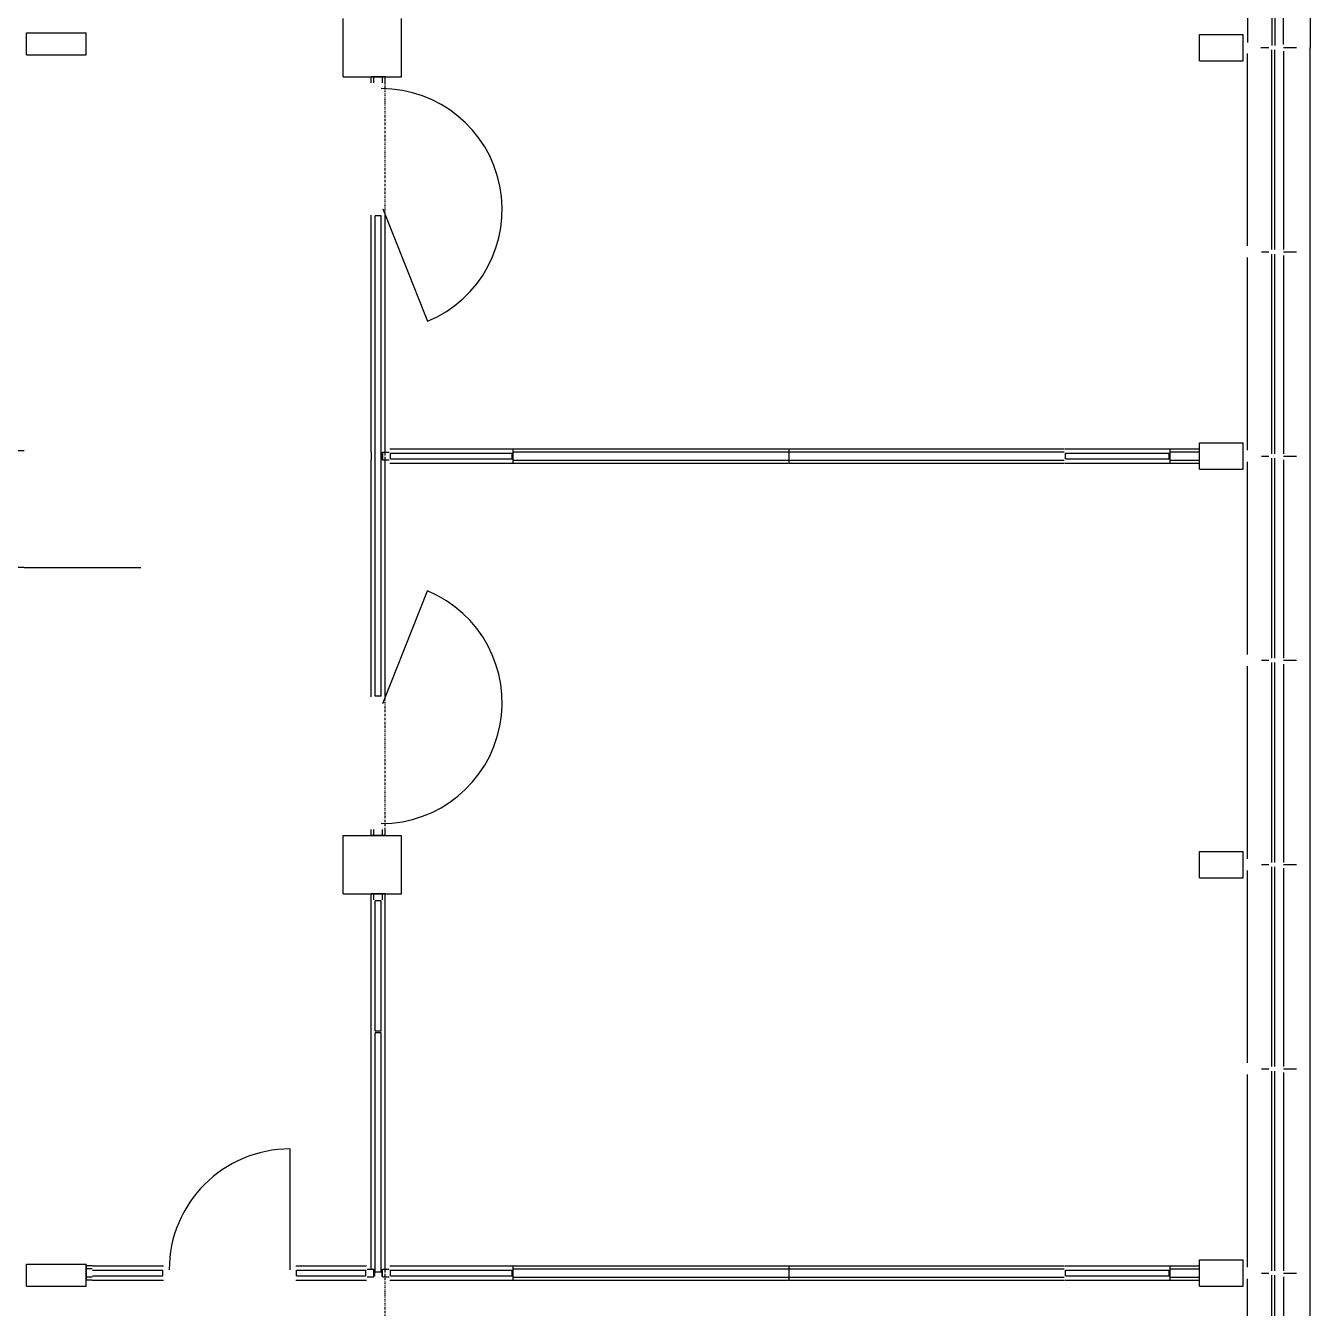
# Model space of a CAD drawing. Extents: x 7705 to 8778, y -6493 to -5330.
# Drawn here: x 8431.6 to 8778.2, y -6141.7 to -5795.6 of the extents above; entities that cross this region are included whole.
import ezdxf

# ---------------------------------------------------------------- set-up
doc = ezdxf.new("R2010")
doc.units = 0
doc.linetypes.add('DOT_DASH', pattern=[1, 0, -0.25, 0.5, -0.25])
doc.linetypes.add('LONG_DASHES', pattern=[1.5, 1, -0.5])
doc.layers.get('0').update_dxf_attribs({"linetype": 'CONTINUOUS'})
for name, color, linetype in [('A-NEU-ANSICHT', 7, 'CONTINUOUS'), ('A-NEU-BüROTRENNWAND-DAEMMUNG', 7, 'CONTINUOUS'), ('A-NEU-BüROTRENNWAND-FEIN', 7, 'CONTINUOUS'), ('A-NEU-BüROTRENNWAND-GROB', 7, 'CONTINUOUS'), ('A-NEU-GRUNDRISS', 7, 'CONTINUOUS'), ('A-NEU-WAND-BACKSTEIN', 7, 'CONTINUOUS'), ('A-NEU-WAND-BETON', 7, 'CONTINUOUS'), ('FM_OBJEKT_RAUM', 7, 'CONTINUOUS')]:
    doc.layers.add(name, color=color, linetype=linetype)

# ---------------------------------------------------------------- blocks, each defined once
blk = doc.blocks.new('*D000009')
at = {"layer": 'FM_OBJEKT_RAUM', "color": 250, "linetype": 'CONTINUOUS', "const_width": 0.00174}
blk.add_lwpolyline([(8525.0645, -5677.9087), (8631.7559, -5677.9087), (8631.7559, -5683.0264), (8638.8438, -5683.0264), (8638.8438, -5694.8374), (8631.7559, -5694.8374), (8631.7559, -5683.0264), (8631.7559, -5677.9087), (8761.2832, -5677.9082), (8761.2832, -5687.751), (8760.1016, -5687.751), (8748.291, -5687.751), (8748.291, -5694.8374), (8760.1016, -5694.8374), (8760.1016, -5687.751), (8761.2832, -5687.751), (8761.2832, -5797.9868), (8760.1016, -5797.9868), (8760.1016, -5805.0737), (8748.291, -5805.0737), (8748.291, -5797.9868), (8760.1016, -5797.9868), (8761.2832, -5797.9868), (8761.2832, -5908.2231), (8761.2852, -5911.7661), (8760.1016, -5911.7661), (8760.1016, -5908.2231), (8748.291, -5908.2231), (8748.291, -5911.7661), (8526.6777, -5911.7661), (8526.6777, -5809.4043), (8532.9375, -5809.4043), (8532.9375, -5793.6563), (8526.6777, -5793.6563), (8526.6777, -5694.8374), (8528.6074, -5694.8374), (8528.6074, -5683.0264), (8525.0645, -5683.0264), (8525.0645, -5677.9087)], close=True, dxfattribs=at)
blk = doc.blocks.new('*D000010')
at = {"layer": 'FM_OBJEKT_RAUM', "color": 250, "linetype": 'CONTINUOUS', "const_width": 0.00174}
blk.add_lwpolyline([(8526.6777, -6014.1284), (8532.9375, -6014.1284), (8532.9375, -6029.8765), (8526.6777, -6029.8765), (8526.6777, -6132.8291), (8748.291, -6132.8291), (8748.291, -6132.8291), (8748.291, -6128.6948), (8760.1035, -6128.6948), (8760.1035, -6132.2383), (8761.2852, -6132.2383), (8761.2852, -6025.5459), (8760.1035, -6025.5459), (8748.291, -6025.5459), (8748.291, -6018.459), (8760.1035, -6018.459), (8760.1035, -6025.5459), (8761.2852, -6025.5459), (8761.2852, -5911.7661), (8760.1035, -5911.7666), (8760.1035, -5915.3096), (8748.291, -5915.3096), (8748.291, -5911.7666), (8526.6777, -5911.7666)], close=True, dxfattribs=at)
blk = doc.blocks.new('*D000011')
at = {"layer": 'FM_OBJEKT_RAUM', "color": 250, "linetype": 'CONTINUOUS', "const_width": 0.00174}
blk.add_lwpolyline([(8528.6074, -6454.6787), (8528.6074, -6250.3481), (8532.9375, -6250.3481), (8532.9375, -6234.6001), (8532.9375, -6234.6001), (8528.6074, -6234.6001), (8528.6074, -6134.1675), (8528.6074, -6132.8286), (8748.291, -6132.8286), (8748.291, -6135.7817), (8760.1016, -6135.7817), (8760.1016, -6132.2383), (8761.2852, -6132.2383), (8761.2852, -6238.9312), (8760.1016, -6238.9312), (8760.1016, -6246.0176), (8748.291, -6246.0176), (8748.291, -6238.9312), (8760.1016, -6238.9312), (8761.2852, -6238.9312), (8761.2852, -6349.167), (8760.1016, -6349.167), (8748.291, -6349.167), (8748.291, -6356.2534), (8760.1016, -6356.2534), (8760.1016, -6349.167), (8761.2852, -6349.167), (8761.2852, -6459.4028), (8760.1016, -6459.4028), (8760.1016, -6466.4897), (8748.291, -6466.4897), (8748.291, -6459.4028), (8760.1016, -6459.4028), (8761.2832, -6459.4028), (8761.2832, -6476.333), (8530.6563, -6476.333), (8525.0645, -6476.3335), (8525.0645, -6466.4897), (8528.6074, -6466.4897), (8528.6074, -6454.6787)], close=True, dxfattribs=at)
blk = doc.blocks.new('*D000019')
at = {"layer": 'FM_OBJEKT_RAUM', "color": 250, "linetype": 'CONTINUOUS', "const_width": 0.00174}
blk.add_lwpolyline([(8414.8281, -6135.7817), (8431.3633, -6135.7817), (8431.7559, -6135.7817), (8447.8984, -6135.7817), (8447.8984, -6132.8286), (8528.6074, -6132.8286), (8528.6074, -6234.6001), (8517.1895, -6234.6001), (8517.1895, -6250.3481), (8528.6074, -6250.3481), (8528.6074, -6454.6787), (8521.5195, -6454.6787), (8521.5195, -6466.4897), (8525.0645, -6466.4897), (8525.0645, -6476.3335), (8414.8281, -6476.3335), (8414.8281, -6466.4897), (8418.3711, -6466.4897), (8418.3711, -6454.6787), (8414.8281, -6454.6787), (8414.8281, -6250.3481), (8422.7012, -6250.3481), (8422.7012, -6234.6001), (8414.8281, -6234.6001)], close=True, dxfattribs=at)
blk = doc.blocks.new('*D000022')
at = {"layer": 'FM_OBJEKT_RAUM', "color": 250, "linetype": 'CONTINUOUS', "const_width": 0.00174}
for points in [[(8254.1973, -5797.5933), (8447.8984, -5797.5933), (8447.8984, -5803.499), (8431.3633, -5803.499)], [(8431.3633, -6129.876), (8431.7559, -6129.876), (8431.7559, -6129.876), (8447.8984, -6129.876), (8447.8984, -6132.8286), (8526.6777, -6132.8286), (8526.6777, -6029.8765), (8517.1895, -6029.8765), (8517.1895, -6014.1284), (8526.6777, -6014.1284), (8526.6777, -5809.4043), (8517.1895, -5809.4043), (8517.1895, -5793.6563)]]:
    blk.add_lwpolyline(points, dxfattribs=at)
blk = doc.blocks.new('*D000024')
at = {"layer": 'A-NEU-ANSICHT', "color": 250, "linetype": 'CONTINUOUS', "const_width": 0.00174}
for points in [[(8447.4063, -5803.499), (8448.3906, -5803.499), (8448.3906, -5850.7432), (8447.4063, -5850.7432)], [(8445.9883, -5849.5205), (8446.9727, -5849.5205), (8446.9727, -5897.3545), (8445.9883, -5897.3545)], [(8447.4063, -5896.1455), (8448.3906, -5896.1455), (8448.3906, -5943.9795), (8447.4063, -5943.9795)], [(8445.9883, -5942.7705), (8446.9727, -5942.7705), (8446.9727, -5990.6045), (8445.9883, -5990.6045)], [(8447.4063, -5989.3955), (8448.3906, -5989.3955), (8448.3906, -6037.2295), (8447.4063, -6037.2295)], [(8445.9883, -6036.0205), (8446.9727, -6036.0205), (8446.9727, -6083.8564), (8445.9883, -6083.8564)], [(8447.4063, -6082.6318), (8448.3906, -6082.6318), (8448.3906, -6129.876), (8447.4063, -6129.876)]]:
    blk.add_lwpolyline(points, close=True, dxfattribs=at)
blk = doc.blocks.new('*D000039')
at = {"layer": 'A-NEU-GRUNDRISS', "color": 250, "linetype": 'CONTINUOUS'}
for p, q in [((8778.2129, -5660.98), (8635.2676, -5660.98)), ((8769.4336, -5669.7588), (8778.2129, -5660.98)), ((8778.2129, -5660.98), (8778.2129, -5801.7275)), ((8778.2129, -5662.1611), (8778.2129, -5801.7275)), ((8635.3008, -5668.2227), (8635.3008, -5664.6675)), ((8686.4824, -5668.2227), (8686.4824, -5664.6675)), ((8730.5762, -5668.2227), (8730.5762, -5664.6675)), ((8765.4492, -5668.2222), (8765.4492, -5664.668)), ((8635.8906, -5670.5127), (8685.8906, -5670.5127)), ((8636.293, -5668.2227), (8770.9688, -5668.2227)), ((8687.0723, -5670.5107), (8729.9922, -5670.5068)), ((8764.2383, -5670.5068), (8731.166, -5670.5068)), ((8764.8262, -5668.2222), (8765.4492, -5668.2222)), ((8770.9688, -5800.7339), (8770.9688, -5668.2227)), ((8635.3008, -5674.3647), (8635.3008, -5672.1602)), ((8635.8906, -5671.3394), (8685.8906, -5671.3394)), ((8686.4824, -5674.3647), (8686.4824, -5672.1602)), ((8687.0723, -5671.3374), (8729.9922, -5671.3335)), ((8730.5762, -5674.3647), (8730.5762, -5672.1602)), ((8764.2383, -5671.3335), (8731.166, -5671.3335)), ((8764.8262, -5674.0703), (8764.8262, -5672.1602)), ((8765.1621, -5674.3652), (8767.0332, -5674.3652)), ((8770.9707, -5673.7437), (8774.5234, -5673.7437)), ((8763.252, -5677.9082), (8636.875, -5677.9082)), ((8761.2832, -5675.9399), (8761.2832, -5800.1528)), ((8767.8379, -5705.6646), (8767.8379, -5674.9561)), ((8768.666, -5705.6646), (8768.666, -5674.9561)), ((8764.8281, -5706.2549), (8767.0332, -5706.2549)), ((8767.8379, -5749.7593), (8767.8379, -5706.8457)), ((8768.666, -5749.7593), (8768.666, -5706.8457)), ((8770.9707, -5706.2549), (8774.5254, -5706.2544)), ((8764.8262, -5750.3496), (8767.0313, -5750.3491)), ((8767.8379, -5750.9399), (8767.8379, -5800.9399)), ((8768.666, -5750.9399), (8768.666, -5800.9399)), ((8770.9688, -5750.3491), (8774.5234, -5750.3491)), ((8764.8262, -5801.5308), (8767.0332, -5801.5308)), ((8770.9688, -5801.5303), (8774.5234, -5801.5303))]:
    blk.add_line(p, q, dxfattribs=at)
at = {"layer": 'A-NEU-GRUNDRISS', "color": 250, "linetype": 'CONTINUOUS', "const_width": 0.00174}
for points in [[(8636.373, -5666.4194), (8634.2285, -5666.4194), (8634.2285, -5664.6675), (8636.373, -5664.6675)], [(8687.5215, -5666.4194), (8685.375, -5666.4194), (8685.375, -5664.6675), (8687.5215, -5664.6675)], [(8731.6152, -5666.4194), (8729.4688, -5666.4194), (8729.4688, -5664.6675), (8731.6152, -5664.6675)], [(8765.4492, -5666.4199), (8764.8262, -5666.4199), (8764.8262, -5664.668), (8765.4492, -5664.668)], [(8636.293, -5669.4038), (8634.3066, -5669.4038), (8634.3066, -5668.2227), (8636.293, -5668.2227)], [(8635.6934, -5672.1602), (8634.9063, -5672.1602), (8634.9063, -5669.7021), (8635.6934, -5669.7021)], [(8685.8906, -5672.1621), (8635.8906, -5672.1621), (8635.8906, -5669.6841), (8685.8906, -5669.6841)], [(8687.4746, -5669.4038), (8685.4883, -5669.4038), (8685.4883, -5668.2227), (8687.4746, -5668.2227)], [(8686.875, -5672.1602), (8686.0879, -5672.1602), (8686.0879, -5669.7021), (8686.875, -5669.7021)], [(8687.0723, -5672.1641), (8729.9922, -5672.1602), (8729.9922, -5669.6802), (8687.0723, -5669.6836)], [(8731.5684, -5669.4038), (8729.582, -5669.4038), (8729.582, -5668.2227), (8731.5684, -5668.2227)], [(8730.9688, -5672.1602), (8730.1816, -5672.1602), (8730.1816, -5669.7021), (8730.9688, -5669.7021)], [(8764.2383, -5672.1602), (8731.166, -5672.1602), (8731.166, -5669.6802), (8764.2383, -5669.6802)], [(8765.8203, -5669.4038), (8763.834, -5669.4038), (8763.834, -5668.2227), (8765.8203, -5668.2227)], [(8765.2207, -5672.1602), (8764.4336, -5672.1602), (8764.4336, -5669.7021), (8765.2207, -5669.7021)], [(8769.4336, -5673.7749), (8767.1113, -5673.7749), (8767.1113, -5672.082), (8765.416, -5672.082), (8765.416, -5669.7588), (8769.4336, -5669.7588)], [(8636.875, -5677.9082), (8633.7266, -5677.9082), (8633.7266, -5672.79), (8636.875, -5672.79)], [(8688.0566, -5677.9082), (8684.9082, -5677.9082), (8684.9082, -5672.79), (8688.0566, -5672.79)], [(8732.1504, -5677.9082), (8729.002, -5677.9082), (8729.002, -5672.79), (8732.1504, -5672.79)], [(8766.4023, -5677.9082), (8761.2832, -5677.9082), (8761.2832, -5672.7905), (8766.4023, -5672.7905)], [(8769.4922, -5674.7588), (8767.0332, -5674.7588), (8767.0332, -5673.9717), (8769.4922, -5673.9717)], [(8770.9688, -5675.3584), (8769.7891, -5675.3584), (8769.7891, -5673.3716), (8770.9688, -5673.3716)], [(8774.5234, -5674.3652), (8772.7715, -5674.3652), (8772.7715, -5673.7437), (8774.5234, -5673.7437)], [(8769.4922, -5705.6646), (8767.0352, -5705.6646), (8767.0352, -5674.9561), (8769.4922, -5674.9561)], [(8766.4023, -5707.8301), (8761.2832, -5707.8301), (8761.2832, -5704.6802), (8766.4023, -5704.6802)], [(8769.4922, -5706.6489), (8767.0332, -5706.6489), (8767.0332, -5705.8613), (8769.4922, -5705.8613)], [(8770.9707, -5707.248), (8769.791, -5707.248), (8769.791, -5705.2612), (8770.9707, -5705.2612)], [(8774.5254, -5707.2949), (8772.7734, -5707.2949), (8772.7734, -5705.1489), (8774.5254, -5705.1489)], [(8769.4961, -5749.7593), (8767.0332, -5749.7593), (8767.0332, -5706.8457), (8769.4961, -5706.8457)], [(8766.4004, -5751.9243), (8761.2832, -5751.9243), (8761.2832, -5748.7744), (8766.4004, -5748.7744)], [(8769.4902, -5750.7432), (8767.0313, -5750.7432), (8767.0313, -5749.9561), (8769.4902, -5749.9561)], [(8769.4961, -5800.9399), (8767.0332, -5800.9399), (8767.0332, -5750.9399), (8769.4961, -5750.9399)], [(8770.9688, -5751.3423), (8769.7891, -5751.3423), (8769.7891, -5749.356), (8770.9688, -5749.356)], [(8774.5234, -5751.3892), (8772.7715, -5751.3892), (8772.7715, -5749.2432), (8774.5234, -5749.2432)], [(8766.4004, -5803.1055), (8761.2832, -5803.1055), (8761.2832, -5799.9561), (8766.4004, -5799.9561)], [(8769.4902, -5801.9248), (8767.0332, -5801.9248), (8767.0332, -5801.1372), (8769.4902, -5801.1372)], [(8770.9688, -5802.5239), (8769.7891, -5802.5239), (8769.7891, -5800.5371), (8770.9688, -5800.5371)], [(8774.5234, -5802.5703), (8772.7715, -5802.5703), (8772.7715, -5800.4248), (8774.5234, -5800.4248)]]:
    blk.add_lwpolyline(points, close=True, dxfattribs=at)
blk = doc.blocks.new('*D000043')
at = {"layer": 'A-NEU-GRUNDRISS', "color": 250, "linetype": 'CONTINUOUS'}
for p, q in [((8765.0645, -6132.2383), (8767.0313, -6132.2383)), ((8770.9688, -6132.2383), (8774.5254, -6132.2383)), ((8778.2129, -6187.3564), (8778.2129, -6132.2383)), ((8761.2852, -6185.7817), (8761.2852, -6133.813)), ((8767.8574, -6186.7656), (8767.8574, -6132.8286)), ((8768.6836, -6186.7656), (8768.6836, -6132.8286)), ((8770.9688, -6133.231), (8770.9688, -6186.7656))]:
    blk.add_line(p, q, dxfattribs=at)
at = {"layer": 'A-NEU-GRUNDRISS', "color": 250, "linetype": 'CONTINUOUS', "const_width": 0.00174}
for points in [[(8761.2852, -6133.813), (8761.2852, -6130.6636), (8766.4043, -6130.6636), (8766.4043, -6133.813)], [(8767.0313, -6132.6318), (8767.0313, -6131.8447), (8769.4902, -6131.8447), (8769.4902, -6132.6318)], [(8769.7871, -6133.231), (8769.7871, -6131.2441), (8770.9688, -6131.2441), (8770.9688, -6133.231)], [(8772.7734, -6133.3115), (8772.7734, -6131.1655), (8774.5254, -6131.1655), (8774.5254, -6133.3115)], [(8767.0332, -6186.7656), (8767.0332, -6132.8286), (8769.5117, -6132.8286), (8769.5117, -6186.7656)]]:
    blk.add_lwpolyline(points, close=True, dxfattribs=at)
blk = doc.blocks.new('*D000044')
at = {"layer": 'A-NEU-GRUNDRISS', "color": 250, "linetype": 'CONTINUOUS'}
for p, q in [((8761.2852, -6130.6636), (8761.2852, -6078.6948)), ((8765.0645, -6077.1201), (8767.0313, -6077.1201)), ((8767.8574, -6131.6475), (8767.8574, -6077.7109)), ((8768.6836, -6131.6475), (8768.6836, -6077.7109)), ((8770.9688, -6077.1201), (8774.5254, -6077.1201)), ((8770.9688, -6078.1128), (8770.9688, -6131.6475)), ((8778.2129, -6132.2383), (8778.2129, -6077.1201))]:
    blk.add_line(p, q, dxfattribs=at)
at = {"layer": 'A-NEU-GRUNDRISS', "color": 250, "linetype": 'CONTINUOUS', "const_width": 0.00174}
for points in [[(8761.2852, -6078.6948), (8761.2852, -6075.5454), (8766.4043, -6075.5454), (8766.4043, -6078.6948)], [(8767.0313, -6077.5137), (8767.0313, -6076.7266), (8769.4902, -6076.7266), (8769.4902, -6077.5137)], [(8769.7871, -6078.1128), (8769.7871, -6076.1265), (8770.9688, -6076.1265), (8770.9688, -6078.1128)], [(8772.7734, -6078.1934), (8772.7734, -6076.0474), (8774.5254, -6076.0474), (8774.5254, -6078.1934)], [(8767.0332, -6131.6475), (8767.0332, -6077.7109), (8769.5117, -6077.7109), (8769.5117, -6131.6475)]]:
    blk.add_lwpolyline(points, close=True, dxfattribs=at)
blk = doc.blocks.new('*D000045')
at = {"layer": 'A-NEU-GRUNDRISS', "color": 250, "linetype": 'CONTINUOUS'}
for p, q in [((8761.2852, -6075.5454), (8761.2852, -6023.5771)), ((8765.0645, -6022.002), (8767.0313, -6022.002)), ((8767.8574, -6076.5298), (8767.8574, -6022.5928)), ((8768.6836, -6076.5298), (8768.6836, -6022.5928)), ((8770.9688, -6022.0024), (8774.5254, -6022.0024)), ((8770.9688, -6022.9951), (8770.9688, -6076.5298)), ((8778.2129, -6077.1201), (8778.2129, -6022.0024))]:
    blk.add_line(p, q, dxfattribs=at)
at = {"layer": 'A-NEU-GRUNDRISS', "color": 250, "linetype": 'CONTINUOUS', "const_width": 0.00174}
for points in [[(8761.2852, -6023.5771), (8761.2852, -6020.4272), (8766.4043, -6020.4272), (8766.4043, -6023.5771)], [(8769.7871, -6022.9951), (8769.7871, -6021.0083), (8770.9688, -6021.0083), (8770.9688, -6022.9951)], [(8772.7734, -6023.0752), (8772.7734, -6020.9292), (8774.5254, -6020.9292), (8774.5254, -6023.0752)], [(8767.0313, -6022.396), (8767.0313, -6021.6084), (8769.4902, -6021.6084), (8769.4902, -6022.396)], [(8767.0332, -6076.5298), (8767.0332, -6022.5928), (8769.5117, -6022.5928), (8769.5117, -6076.5298)]]:
    blk.add_lwpolyline(points, close=True, dxfattribs=at)
blk = doc.blocks.new('*D000046')
at = {"layer": 'A-NEU-GRUNDRISS', "color": 250, "linetype": 'CONTINUOUS'}
for p, q in [((8761.2852, -6020.4277), (8761.2852, -5968.459)), ((8765.0645, -5966.8843), (8767.0313, -5966.8843)), ((8767.8574, -6021.4116), (8767.8574, -5967.4746)), ((8768.6836, -6021.4116), (8768.6836, -5967.4746)), ((8770.9688, -5966.8843), (8774.5254, -5966.8843)), ((8770.9688, -5967.877), (8770.9688, -6021.4116)), ((8778.2129, -6022.0024), (8778.2129, -5966.8843))]:
    blk.add_line(p, q, dxfattribs=at)
at = {"layer": 'A-NEU-GRUNDRISS', "color": 250, "linetype": 'CONTINUOUS', "const_width": 0.00174}
for points in [[(8761.2852, -5968.459), (8761.2852, -5965.3096), (8766.4043, -5965.3096), (8766.4043, -5968.459)], [(8769.7871, -5967.877), (8769.7871, -5965.8901), (8770.9688, -5965.8901), (8770.9688, -5967.877)], [(8772.7734, -5967.957), (8772.7734, -5965.8115), (8774.5254, -5965.8115), (8774.5254, -5967.957)], [(8767.0313, -5967.2778), (8767.0313, -5966.4902), (8769.4902, -5966.4902), (8769.4902, -5967.2778)], [(8767.0332, -6021.4116), (8767.0332, -5967.4746), (8769.5117, -5967.4746), (8769.5117, -6021.4116)]]:
    blk.add_lwpolyline(points, close=True, dxfattribs=at)
blk = doc.blocks.new('*D000047')
at = {"layer": 'A-NEU-GRUNDRISS', "color": 250, "linetype": 'CONTINUOUS'}
for p, q in [((8761.2852, -5965.3096), (8761.2852, -5913.3408)), ((8765.0645, -5911.7661), (8767.0313, -5911.7661)), ((8767.8574, -5966.2935), (8767.8574, -5912.3569)), ((8768.6836, -5966.2935), (8768.6836, -5912.3569)), ((8770.9688, -5911.7661), (8774.5254, -5911.7661)), ((8770.9688, -5912.7588), (8770.9688, -5966.2935)), ((8778.2129, -5966.8843), (8778.2129, -5911.7661))]:
    blk.add_line(p, q, dxfattribs=at)
at = {"layer": 'A-NEU-GRUNDRISS', "color": 250, "linetype": 'CONTINUOUS', "const_width": 0.00174}
for points in [[(8761.2852, -5913.3408), (8761.2852, -5910.1914), (8766.4043, -5910.1914), (8766.4043, -5913.3408)], [(8767.0313, -5912.1602), (8767.0313, -5911.3726), (8769.4902, -5911.3726), (8769.4902, -5912.1602)], [(8767.0332, -5966.2935), (8767.0332, -5912.3569), (8769.5117, -5912.3569), (8769.5117, -5966.2935)], [(8769.7871, -5912.7588), (8769.7871, -5910.7725), (8770.9688, -5910.7725), (8770.9688, -5912.7588)], [(8772.7734, -5912.8394), (8772.7734, -5910.6934), (8774.5254, -5910.6934), (8774.5254, -5912.8394)]]:
    blk.add_lwpolyline(points, close=True, dxfattribs=at)
blk = doc.blocks.new('*D000048')
at = {"layer": 'A-NEU-GRUNDRISS', "color": 250, "linetype": 'CONTINUOUS'}
for p, q in [((8761.2852, -5910.1914), (8761.2852, -5858.2231)), ((8765.0645, -5856.6484), (8767.0313, -5856.6484)), ((8767.8574, -5911.1758), (8767.8574, -5857.2388)), ((8768.6836, -5911.1758), (8768.6836, -5857.2388)), ((8770.9688, -5856.6484), (8774.5254, -5856.6484)), ((8770.9688, -5857.6411), (8770.9688, -5911.1758)), ((8778.2129, -5911.7661), (8778.2129, -5856.6484))]:
    blk.add_line(p, q, dxfattribs=at)
at = {"layer": 'A-NEU-GRUNDRISS', "color": 250, "linetype": 'CONTINUOUS', "const_width": 0.00174}
for points in [[(8761.2852, -5858.2231), (8761.2852, -5855.0732), (8766.4043, -5855.0732), (8766.4043, -5858.2231)], [(8767.0313, -5857.042), (8767.0313, -5856.2544), (8769.4902, -5856.2544), (8769.4902, -5857.042)], [(8767.0332, -5911.1758), (8767.0332, -5857.2388), (8769.5117, -5857.2388), (8769.5117, -5911.1758)], [(8769.7871, -5857.6411), (8769.7871, -5855.6543), (8770.9688, -5855.6543), (8770.9688, -5857.6411)], [(8772.7734, -5857.7212), (8772.7734, -5855.5752), (8774.5254, -5855.5752), (8774.5254, -5857.7212)]]:
    blk.add_lwpolyline(points, close=True, dxfattribs=at)
blk = doc.blocks.new('*D000049')
at = {"layer": 'A-NEU-GRUNDRISS', "color": 250, "linetype": 'CONTINUOUS'}
for p, q in [((8765.0645, -5801.5303), (8767.0313, -5801.5303)), ((8767.8574, -5856.0576), (8767.8574, -5802.1211)), ((8768.6836, -5856.0576), (8768.6836, -5802.1211)), ((8770.9688, -5801.5303), (8774.5254, -5801.5303)), ((8770.9688, -5802.5229), (8770.9688, -5856.0576)), ((8778.2129, -5856.6484), (8778.2129, -5801.5303)), ((8761.2852, -5855.0737), (8761.2852, -5803.105))]:
    blk.add_line(p, q, dxfattribs=at)
at = {"layer": 'A-NEU-GRUNDRISS', "color": 250, "linetype": 'CONTINUOUS', "const_width": 0.00174}
for points in [[(8761.2852, -5803.105), (8761.2852, -5799.9556), (8766.4043, -5799.9556), (8766.4043, -5803.105)], [(8767.0313, -5801.9238), (8767.0313, -5801.1367), (8769.4902, -5801.1367), (8769.4902, -5801.9238)], [(8767.0332, -5856.0576), (8767.0332, -5802.1211), (8769.5117, -5802.1211), (8769.5117, -5856.0576)], [(8769.7871, -5802.5229), (8769.7871, -5800.5361), (8770.9688, -5800.5361), (8770.9688, -5802.5229)], [(8772.7734, -5802.6035), (8772.7734, -5800.4575), (8774.5254, -5800.4575), (8774.5254, -5802.6035)]]:
    blk.add_lwpolyline(points, close=True, dxfattribs=at)
blk = doc.blocks.new('*D000082')
at = {"layer": 'A-NEU-GRUNDRISS', "color": 250, "linetype": 'CONTINUOUS'}
for p, q in [((8431.1543, -5910.3604), (8423.2813, -5910.3604)), ((8431.1543, -5941.8564), (8423.2813, -5941.8564)), ((8431.1543, -5941.8564), (8462.6504, -5941.8564))]:
    blk.add_line(p, q, dxfattribs=at)
blk = doc.blocks.new('*D000116')
at = {"layer": 'A-NEU-BüROTRENNWAND-FEIN', "color": 250, "linetype": 'CONTINUOUS'}
for p, q in [((8525.5352, -6029.876), (8524.748, -6029.876)), ((8524.748, -6031.4912), (8524.748, -6029.876)), ((8525.5352, -6031.4912), (8525.5352, -6029.876))]:
    blk.add_line(p, q, dxfattribs=at)
blk = doc.blocks.new('*D000117')
at = {"layer": 'A-NEU-BüROTRENNWAND-FEIN', "color": 250, "linetype": 'CONTINUOUS'}
for p, q in [((8528.6074, -6029.876), (8527.8184, -6029.876)), ((8527.8184, -6031.4912), (8527.8184, -6029.876)), ((8528.6074, -6031.4912), (8528.6074, -6029.876))]:
    blk.add_line(p, q, dxfattribs=at)
blk = doc.blocks.new('*D000118')
at = {"layer": 'A-NEU-BüROTRENNWAND-GROB', "color": 250, "linetype": 'CONTINUOUS'}
for p, q in [((8527.8184, -6029.876), (8525.5352, -6029.876)), ((8525.5352, -6031.4912), (8525.5352, -6029.876)), ((8527.8184, -6031.4912), (8527.8184, -6029.876))]:
    blk.add_line(p, q, dxfattribs=at)
blk = doc.blocks.new('*D000119')
at = {"layer": 'A-NEU-BüROTRENNWAND-FEIN', "color": 250, "linetype": 'CONTINUOUS'}
for p, q in [((8447.8984, -6133.3799), (8447.8984, -6134.167)), ((8449.5117, -6133.3799), (8447.8984, -6133.3799)), ((8449.5117, -6134.167), (8447.8984, -6134.167))]:
    blk.add_line(p, q, dxfattribs=at)
blk = doc.blocks.new('*D000120')
at = {"layer": 'A-NEU-BüROTRENNWAND-FEIN', "color": 250, "linetype": 'CONTINUOUS'}
for p, q in [((8447.8984, -6130.3096), (8447.8984, -6131.0967)), ((8449.5117, -6130.3096), (8447.8984, -6130.3096)), ((8449.5117, -6131.0967), (8447.8984, -6131.0967))]:
    blk.add_line(p, q, dxfattribs=at)
blk = doc.blocks.new('*D000121')
at = {"layer": 'A-NEU-BüROTRENNWAND-GROB', "color": 250, "linetype": 'CONTINUOUS'}
for p, q in [((8447.8984, -6131.0967), (8447.8984, -6133.3799)), ((8449.5117, -6131.0967), (8447.8984, -6131.0967)), ((8449.5117, -6133.3799), (8447.8984, -6133.3799))]:
    blk.add_line(p, q, dxfattribs=at)
blk = doc.blocks.new('*D000122')
at = {"layer": 'A-NEU-BüROTRENNWAND-FEIN', "color": 250, "linetype": 'CONTINUOUS'}
blk.add_line((8502.918, -6131.3721), (8502.918, -6098.7354), dxfattribs=at)
at = {"layer": 'A-NEU-BüROTRENNWAND-FEIN', "color": 250, "linetype": 'CONTINUOUS', "const_width": 0.00174}
for points in [[(8470.2793, -6131.3721), (8502.918, -6131.3721), (8502.918, -6131.6084), (8470.2793, -6131.6084)], [(8470.2793, -6131.6084), (8502.918, -6131.6084), (8502.918, -6131.8447), (8470.2793, -6131.8447)]]:
    blk.add_lwpolyline(points, close=True, dxfattribs=at)
at = {"layer": 'A-NEU-BüROTRENNWAND-FEIN', "color": 250, "linetype": 'CONTINUOUS'}
blk.add_arc((8502.918, -6131.3721), 32.6377, 90, 180, dxfattribs=at)

msp = doc.modelspace()

# ---------------------------------------------------------------- linework, layer by layer
at = {"layer": 'A-NEU-ANSICHT', "color": 250, "linetype": 'CONTINUOUS', "const_width": 0.00174}
msp.add_lwpolyline([(8445.9883, -5803.499), (8448.3906, -5803.499), (8448.3906, -6129.876), (8445.9883, -6129.876)], close=True, dxfattribs=at)
at = {"layer": 'A-NEU-BüROTRENNWAND-DAEMMUNG', "color": 250, "linetype": 'CONTINUOUS'}
for p, q in [((8563.1348, -5910.6245), (8637.4258, -5910.6245)), ((8563.1348, -5912.9082), (8563.1348, -5910.6245)), ((8563.1348, -5912.9082), (8637.4258, -5912.9082)), ((8637.543, -5910.6245), (8711.834, -5910.6245)), ((8637.543, -5912.9082), (8637.543, -5910.6245)), ((8637.543, -5912.9082), (8711.834, -5912.9082)), ((8740.418, -5910.6245), (8748.291, -5910.6245)), ((8740.418, -5912.9082), (8740.418, -5910.6245)), ((8740.418, -5912.9082), (8748.291, -5912.9082)), ((8748.291, -5912.9082), (8748.291, -5910.6245)), ((8563.1348, -6131.0967), (8637.4258, -6131.0967)), ((8563.1348, -6133.3799), (8563.1348, -6131.0967)), ((8637.543, -6131.0967), (8711.834, -6131.0967)), ((8637.543, -6133.3799), (8637.543, -6131.0967)), ((8740.418, -6131.0967), (8748.291, -6131.0967)), ((8740.418, -6133.3799), (8740.418, -6131.0967)), ((8748.291, -6133.3799), (8748.291, -6131.0967)), ((8563.1348, -6133.3799), (8637.4258, -6133.3799)), ((8637.543, -6133.3799), (8711.834, -6133.3799)), ((8740.418, -6133.3799), (8748.291, -6133.3799))]:
    msp.add_line(p, q, dxfattribs=at)
at = {"layer": 'A-NEU-BüROTRENNWAND-FEIN', "color": 250, "linetype": 'CONTINUOUS'}
for p, q in [((8525.5352, -5809.4043), (8524.748, -5809.4043)), ((8524.748, -5811.0186), (8524.748, -5809.4043)), ((8525.5352, -5811.0186), (8525.5352, -5809.4043)), ((8528.6074, -5809.4043), (8527.8203, -5809.4043)), ((8527.8203, -5811.0186), (8527.8203, -5809.4043)), ((8528.6074, -5811.0186), (8528.6074, -5809.4043)), ((8524.748, -5910.7427), (8524.748, -5846.7666)), ((8527.9707, -5845.042), (8539.9863, -5875.3877)), ((8528.6074, -5910.7427), (8528.6074, -5846.7666)), ((8529.7871, -5909.8369), (8563.0156, -5909.8369)), ((8711.9531, -5909.8369), (8740.2988, -5909.8369)), ((8524.748, -5910.7427), (8524.748, -5911.707)), ((8524.748, -5911.8252), (8524.748, -5912.79)), ((8524.748, -5976.7661), (8524.748, -5912.79)), ((8527.8203, -5910.7427), (8527.8203, -5911.707)), ((8527.8203, -5911.8252), (8527.8203, -5912.79)), ((8528.6074, -5976.7661), (8528.6074, -5912.79)), ((8529.7871, -5913.6953), (8563.0156, -5913.6953)), ((8711.9531, -5913.6953), (8740.2988, -5913.6953)), ((8527.9707, -5978.4902), (8539.9863, -5948.1445)), ((8524.748, -6014.1284), (8524.748, -6012.5142)), ((8525.5352, -6014.1284), (8524.748, -6014.1284)), ((8525.5352, -6014.1284), (8525.5352, -6012.5142)), ((8527.8203, -6014.1284), (8527.8203, -6012.5142)), ((8528.6074, -6014.1284), (8527.8203, -6014.1284)), ((8528.6074, -6014.1284), (8528.6074, -6012.5142)), ((8524.748, -6067.1201), (8524.748, -6031.6084)), ((8528.6074, -6067.1201), (8528.6074, -6031.6084)), ((8524.748, -6131.2148), (8524.748, -6067.2383)), ((8528.6074, -6131.2148), (8528.6074, -6067.2383)), ((8449.6309, -6130.3091), (8468.7246, -6130.3091)), ((8504.4727, -6130.3091), (8523.5684, -6130.3091)), ((8525.6543, -6131.3721), (8525.6543, -6132.1792)), ((8527.7012, -6131.3721), (8527.7012, -6132.1792)), ((8529.7871, -6130.3091), (8563.0156, -6130.3091)), ((8711.9531, -6130.3091), (8740.2988, -6130.3091)), ((8449.6309, -6134.1675), (8468.7246, -6134.1675)), ((8504.4727, -6134.1675), (8523.5684, -6134.1675)), ((8525.6543, -6132.2974), (8525.6543, -6133.1045)), ((8527.7012, -6132.2974), (8527.7012, -6133.1045)), ((8529.7871, -6134.1675), (8563.0156, -6134.1675)), ((8711.9531, -6134.1675), (8740.2988, -6134.1675))]:
    msp.add_line(p, q, dxfattribs=at)
at = {"layer": 'A-NEU-BüROTRENNWAND-FEIN', "color": 250, "linetype": 'CONTINUOUS', "const_width": 0.00174}
for points in [[(8526.6387, -5811.8257), (8527.0313, -5811.8257), (8527.0313, -5812.3569), (8527.584, -5812.3569), (8527.584, -5811.1367), (8527.7012, -5811.1367), (8527.7012, -5812.4751), (8526.9141, -5812.4751), (8526.9141, -5811.9438), (8526.7559, -5811.9438), (8526.7559, -5813.105), (8525.6543, -5813.105), (8525.6543, -5811.1367), (8525.7715, -5811.1367), (8525.7715, -5812.9868), (8526.6387, -5812.9868)], [(8525.7715, -5811.7271), (8527.584, -5811.7271), (8527.584, -5811.1367), (8525.7715, -5811.1367)], [(8527.0313, -5812.5933), (8527.2676, -5812.5933), (8527.2676, -5845.231), (8527.0313, -5845.231)], [(8527.2676, -5812.5933), (8527.5039, -5812.5933), (8527.5039, -5845.231), (8527.2676, -5845.231)], [(8526.6387, -5845.9595), (8527.0313, -5845.9595), (8527.0313, -5845.4277), (8527.584, -5845.4277), (8527.584, -5846.6484), (8527.7012, -5846.6484), (8527.7012, -5845.3096), (8526.9141, -5845.3096), (8526.9141, -5845.8413), (8526.7559, -5845.8413), (8526.7559, -5844.6797), (8525.6543, -5844.6797), (8525.6543, -5846.6484), (8525.7715, -5846.6484), (8525.7715, -5844.7979), (8526.6387, -5844.7979)], [(8525.7715, -5846.6484), (8527.584, -5846.6484), (8527.584, -5846.0576), (8525.7715, -5846.0576)], [(8526.6387, -5977.5732), (8527.0313, -5977.5732), (8527.0313, -5978.1045), (8527.584, -5978.1045), (8527.584, -5976.8843), (8527.7012, -5976.8843), (8527.7012, -5978.2227), (8526.9141, -5978.2227), (8526.9141, -5977.6914), (8526.7559, -5977.6914), (8526.7559, -5978.8525), (8525.6543, -5978.8525), (8525.6543, -5976.8843), (8525.7715, -5976.8843), (8525.7715, -5978.7349), (8526.6387, -5978.7349)], [(8525.7715, -5976.8843), (8527.584, -5976.8843), (8527.584, -5977.4746), (8525.7715, -5977.4746)], [(8527.0313, -6010.9395), (8527.2676, -6010.9395), (8527.2676, -5978.3018), (8527.0313, -5978.3018)], [(8527.2676, -6010.9395), (8527.5039, -6010.9395), (8527.5039, -5978.3018), (8527.2676, -5978.3018)], [(8526.6387, -6011.707), (8527.0313, -6011.707), (8527.0313, -6011.1758), (8527.584, -6011.1758), (8527.584, -6012.396), (8527.7012, -6012.396), (8527.7012, -6011.0576), (8526.9141, -6011.0576), (8526.9141, -6011.5889), (8526.7559, -6011.5889), (8526.7559, -6010.4277), (8525.6543, -6010.4277), (8525.6543, -6012.396), (8525.7715, -6012.396), (8525.7715, -6010.5454), (8526.6387, -6010.5454)], [(8525.7715, -6011.8057), (8527.584, -6011.8057), (8527.584, -6012.396), (8525.7715, -6012.396)], [(8469.5332, -6132.2778), (8469.5332, -6131.8838), (8470.0645, -6131.8838), (8470.0645, -6131.333), (8468.8438, -6131.333), (8468.8438, -6131.2148), (8470.1816, -6131.2148), (8470.1816, -6132.002), (8469.6504, -6132.002), (8469.6504, -6132.1597), (8470.8125, -6132.1597), (8470.8125, -6133.2617), (8468.8438, -6133.2617), (8468.8438, -6133.1436), (8470.6934, -6133.1436), (8470.6934, -6132.2778)], [(8468.8438, -6131.333), (8469.4336, -6131.333), (8469.4336, -6133.1436), (8468.8438, -6133.1436)], [(8503.666, -6132.2778), (8503.666, -6131.8838), (8503.1348, -6131.8838), (8503.1348, -6131.333), (8504.3555, -6131.333), (8504.3555, -6131.2148), (8503.0156, -6131.2148), (8503.0156, -6132.002), (8503.5488, -6132.002), (8503.5488, -6132.1597), (8502.3867, -6132.1597), (8502.3867, -6133.2617), (8504.3555, -6133.2617), (8504.3555, -6133.1436), (8502.5039, -6133.1436), (8502.5039, -6132.2778)], [(8503.7637, -6131.333), (8504.3555, -6131.333), (8504.3555, -6133.1436), (8503.7637, -6133.1436)]]:
    msp.add_lwpolyline(points, close=True, dxfattribs=at)
at = {"layer": 'A-NEU-BüROTRENNWAND-FEIN', "color": 250, "linetype": 'CONTINUOUS'}
for centre, start, end in [((8527.5039, -5845.231), 292.48341, 90), ((8527.5039, -5978.3018), 270, 67.516594)]:
    msp.add_arc(centre, 32.6377, start, end, dxfattribs=at)
at = {"layer": 'A-NEU-BüROTRENNWAND-GROB', "color": 250, "linetype": 'CONTINUOUS'}
for p, q in [((8527.8203, -5809.4043), (8525.5352, -5809.4043)), ((8525.5352, -5811.0186), (8525.5352, -5809.4043)), ((8527.8203, -5811.0186), (8527.8203, -5809.4043)), ((8527.4648, -5846.9634), (8525.8906, -5846.9634)), ((8525.8906, -5911.707), (8525.8906, -5846.9634)), ((8527.4648, -5911.707), (8527.4648, -5846.9634)), ((8563.1348, -5909.8369), (8637.4258, -5909.8369)), ((8563.1348, -5910.6245), (8563.1348, -5909.8369)), ((8637.543, -5909.8369), (8711.834, -5909.8369)), ((8637.543, -5910.6245), (8637.543, -5909.8369)), ((8740.418, -5909.8369), (8748.291, -5909.8369)), ((8740.418, -5910.6245), (8740.418, -5909.8369)), ((8748.291, -5910.6245), (8748.291, -5909.8369)), ((8525.8906, -5976.5693), (8525.8906, -5911.8252)), ((8527.4648, -5976.5693), (8527.4648, -5911.8252)), ((8527.8203, -5910.7427), (8529.6699, -5910.7427)), ((8527.8203, -5912.79), (8527.8203, -5910.7427)), ((8527.8203, -5912.79), (8529.6699, -5912.79)), ((8529.9844, -5910.979), (8562.8203, -5910.979)), ((8529.9844, -5912.5537), (8529.9844, -5910.979)), ((8529.9844, -5912.5537), (8562.8203, -5912.5537)), ((8562.8203, -5912.5537), (8562.8203, -5910.979)), ((8563.1348, -5910.6245), (8637.4258, -5910.6245)), ((8563.1348, -5912.9082), (8637.4258, -5912.9082)), ((8563.1348, -5913.6953), (8563.1348, -5912.9082)), ((8563.1348, -5913.6953), (8637.4258, -5913.6953)), ((8637.543, -5910.6245), (8711.834, -5910.6245)), ((8637.543, -5912.9082), (8711.834, -5912.9082)), ((8637.543, -5913.6953), (8637.543, -5912.9082)), ((8637.543, -5913.6953), (8711.834, -5913.6953)), ((8712.1504, -5910.979), (8740.1035, -5910.979)), ((8712.1504, -5912.5537), (8712.1504, -5910.979)), ((8712.1504, -5912.5537), (8740.1035, -5912.5537)), ((8740.1035, -5912.5537), (8740.1035, -5910.979)), ((8740.418, -5910.6245), (8748.291, -5910.6245)), ((8740.418, -5912.9082), (8748.291, -5912.9082)), ((8740.418, -5913.6953), (8740.418, -5912.9082)), ((8740.418, -5913.6953), (8748.291, -5913.6953)), ((8748.291, -5913.6953), (8748.291, -5912.9082)), ((8527.4648, -5976.5693), (8525.8906, -5976.5693)), ((8525.5352, -6014.1284), (8525.5352, -6012.5142)), ((8527.8203, -6014.1284), (8525.5352, -6014.1284)), ((8527.8203, -6014.1284), (8527.8203, -6012.5142)), ((8527.4648, -6031.8057), (8525.8906, -6031.8057)), ((8525.8906, -6066.9233), (8525.8906, -6031.8057)), ((8527.4648, -6066.9233), (8527.4648, -6031.8057)), ((8527.4648, -6066.9233), (8525.8906, -6066.9233)), ((8527.4648, -6067.4351), (8525.8906, -6067.4351)), ((8525.8906, -6131.9824), (8525.8906, -6067.4351)), ((8527.4648, -6131.9824), (8527.4648, -6067.4351)), ((8449.6309, -6131.4507), (8468.5273, -6131.4507)), ((8468.5273, -6133.0259), (8468.5273, -6131.4507)), ((8504.6699, -6131.4507), (8523.3711, -6131.4507)), ((8504.6699, -6133.0259), (8504.6699, -6131.4507)), ((8523.3711, -6133.0259), (8523.3711, -6131.4507)), ((8523.6855, -6131.2148), (8525.5352, -6131.2148)), ((8525.5352, -6133.2617), (8525.5352, -6131.2148)), ((8527.4648, -6131.9824), (8525.8906, -6131.9824)), ((8527.8203, -6131.2148), (8529.6699, -6131.2148)), ((8527.8203, -6133.2617), (8527.8203, -6131.2148)), ((8529.9844, -6131.4507), (8562.8203, -6131.4507)), ((8529.9844, -6133.0259), (8529.9844, -6131.4507)), ((8562.8203, -6133.0259), (8562.8203, -6131.4507)), ((8563.1348, -6130.3091), (8637.4258, -6130.3091)), ((8563.1348, -6131.0967), (8563.1348, -6130.3091)), ((8563.1348, -6131.0967), (8637.4258, -6131.0967)), ((8637.543, -6130.3091), (8711.834, -6130.3091)), ((8637.543, -6131.0967), (8637.543, -6130.3091)), ((8637.543, -6131.0967), (8711.834, -6131.0967)), ((8712.1504, -6131.4507), (8740.1035, -6131.4507)), ((8712.1504, -6133.0259), (8712.1504, -6131.4507)), ((8740.1035, -6133.0259), (8740.1035, -6131.4507)), ((8740.418, -6130.3091), (8748.291, -6130.3091)), ((8740.418, -6131.0967), (8740.418, -6130.3091)), ((8740.418, -6131.0967), (8748.291, -6131.0967)), ((8748.291, -6131.0967), (8748.291, -6130.3091)), ((8449.6309, -6133.0259), (8468.5273, -6133.0259)), ((8504.6699, -6133.0259), (8523.3711, -6133.0259)), ((8523.6855, -6133.2617), (8525.5352, -6133.2617)), ((8527.8203, -6133.2617), (8529.6699, -6133.2617)), ((8529.9844, -6133.0259), (8562.8203, -6133.0259)), ((8563.1348, -6133.3799), (8637.4258, -6133.3799)), ((8563.1348, -6134.1675), (8563.1348, -6133.3799)), ((8563.1348, -6134.1675), (8637.4258, -6134.1675)), ((8637.543, -6133.3799), (8711.834, -6133.3799)), ((8637.543, -6134.1675), (8637.543, -6133.3799)), ((8637.543, -6134.1675), (8711.834, -6134.1675)), ((8712.1504, -6133.0259), (8740.1035, -6133.0259)), ((8740.418, -6133.3799), (8748.291, -6133.3799)), ((8740.418, -6134.1675), (8740.418, -6133.3799)), ((8740.418, -6134.1675), (8748.291, -6134.1675)), ((8748.291, -6134.1675), (8748.291, -6133.3799))]:
    msp.add_line(p, q, dxfattribs=at)
at = {"layer": 'A-NEU-BüROTRENNWAND-GROB', "color": 250, "linetype": 'CONTINUOUS', "const_width": 0.00174}
for points in [[(8525.5352, -5811.1367), (8525.5352, -5811.9438), (8525.6543, -5811.9438), (8525.6543, -5811.1367), (8527.7012, -5811.1367), (8527.7012, -5811.9438), (8527.8203, -5811.9438), (8527.8203, -5811.1367), (8528.6074, -5811.1367), (8528.6074, -5811.0186), (8527.8203, -5811.0186), (8527.8203, -5810.2114), (8527.7012, -5810.2114), (8527.7012, -5811.0186), (8525.6543, -5811.0186), (8525.6543, -5810.2114), (8525.5352, -5810.2114), (8525.5352, -5811.0186), (8524.748, -5811.0186), (8524.748, -5811.1367)], [(8525.5352, -5846.7666), (8525.5352, -5847.5732), (8525.6543, -5847.5732), (8525.6543, -5846.7666), (8527.7012, -5846.7666), (8527.7012, -5847.5732), (8527.8203, -5847.5732), (8527.8203, -5846.7666), (8528.6074, -5846.7666), (8528.6074, -5846.6484), (8527.8203, -5846.6484), (8527.8203, -5845.8413), (8527.7012, -5845.8413), (8527.7012, -5846.6484), (8525.6543, -5846.6484), (8525.6543, -5845.8413), (8525.5352, -5845.8413), (8525.5352, -5846.6484), (8524.748, -5846.6484), (8524.748, -5846.7666)], [(8529.7871, -5910.6245), (8530.5957, -5910.6245), (8530.5957, -5910.7427), (8529.7871, -5910.7427), (8529.7871, -5912.79), (8530.5957, -5912.79), (8530.5957, -5912.9082), (8529.7871, -5912.9082), (8529.7871, -5913.6953), (8529.6699, -5913.6953), (8529.6699, -5912.9082), (8528.8633, -5912.9082), (8528.8633, -5912.79), (8529.6699, -5912.79), (8529.6699, -5910.7427), (8528.8633, -5910.7427), (8528.8633, -5910.6245), (8529.6699, -5910.6245), (8529.6699, -5909.8369), (8529.7871, -5909.8369)], [(8563.1348, -5910.6245), (8563.9414, -5910.6245), (8563.9414, -5910.7427), (8563.1348, -5910.7427), (8563.1348, -5912.79), (8563.9414, -5912.79), (8563.9414, -5912.9082), (8563.1348, -5912.9082), (8563.1348, -5913.6953), (8563.0156, -5913.6953), (8563.0156, -5912.9082), (8562.209, -5912.9082), (8562.209, -5912.79), (8563.0156, -5912.79), (8563.0156, -5910.7427), (8562.209, -5910.7427), (8562.209, -5910.6245), (8563.0156, -5910.6245), (8563.0156, -5909.8369), (8563.1348, -5909.8369)], [(8637.543, -5910.6245), (8638.3516, -5910.6245), (8638.3516, -5910.7427), (8637.543, -5910.7427), (8637.543, -5912.79), (8638.3516, -5912.79), (8638.3516, -5912.9082), (8637.543, -5912.9082), (8637.543, -5913.6953), (8637.4258, -5913.6953), (8637.4258, -5912.9082), (8636.6191, -5912.9082), (8636.6191, -5912.79), (8637.4258, -5912.79), (8637.4258, -5910.7427), (8636.6191, -5910.7427), (8636.6191, -5910.6245), (8637.4258, -5910.6245), (8637.4258, -5909.8369), (8637.543, -5909.8369)], [(8711.9531, -5910.6245), (8712.7598, -5910.6245), (8712.7598, -5910.7427), (8711.9531, -5910.7427), (8711.9531, -5912.79), (8712.7598, -5912.79), (8712.7598, -5912.9082), (8711.9531, -5912.9082), (8711.9531, -5913.6953), (8711.834, -5913.6953), (8711.834, -5912.9082), (8711.0273, -5912.9082), (8711.0273, -5912.79), (8711.834, -5912.79), (8711.834, -5910.7427), (8711.0273, -5910.7427), (8711.0273, -5910.6245), (8711.834, -5910.6245), (8711.834, -5909.8369), (8711.9531, -5909.8369)], [(8740.418, -5910.6245), (8741.2246, -5910.6245), (8741.2246, -5910.7427), (8740.418, -5910.7427), (8740.418, -5912.79), (8741.2246, -5912.79), (8741.2246, -5912.9082), (8740.418, -5912.9082), (8740.418, -5913.6953), (8740.2988, -5913.6953), (8740.2988, -5912.9082), (8739.4922, -5912.9082), (8739.4922, -5912.79), (8740.2988, -5912.79), (8740.2988, -5910.7427), (8739.4922, -5910.7427), (8739.4922, -5910.6245), (8740.2988, -5910.6245), (8740.2988, -5909.8369), (8740.418, -5909.8369)], [(8527.8203, -5911.8252), (8527.8203, -5912.6323), (8527.7012, -5912.6323), (8527.7012, -5911.8252), (8525.6543, -5911.8252), (8525.6543, -5912.6323), (8525.5352, -5912.6323), (8525.5352, -5911.8252), (8524.748, -5911.8252), (8524.748, -5911.707), (8525.5352, -5911.707), (8525.5352, -5910.9004), (8525.6543, -5910.9004), (8525.6543, -5911.707), (8527.7012, -5911.707), (8527.7012, -5910.9004), (8527.8203, -5910.9004), (8527.8203, -5911.707), (8528.6074, -5911.707), (8528.6074, -5911.8252)], [(8525.5352, -5976.7661), (8525.5352, -5975.959), (8525.6543, -5975.959), (8525.6543, -5976.7661), (8527.7012, -5976.7661), (8527.7012, -5975.959), (8527.8203, -5975.959), (8527.8203, -5976.7661), (8528.6074, -5976.7661), (8528.6074, -5976.8843), (8527.8203, -5976.8843), (8527.8203, -5977.6914), (8527.7012, -5977.6914), (8527.7012, -5976.8843), (8525.6543, -5976.8843), (8525.6543, -5977.6914), (8525.5352, -5977.6914), (8525.5352, -5976.8843), (8524.748, -5976.8843), (8524.748, -5976.7661)], [(8525.5352, -6012.396), (8525.5352, -6011.5889), (8525.6543, -6011.5889), (8525.6543, -6012.396), (8527.7012, -6012.396), (8527.7012, -6011.5889), (8527.8203, -6011.5889), (8527.8203, -6012.396), (8528.6074, -6012.396), (8528.6074, -6012.5142), (8527.8203, -6012.5142), (8527.8203, -6013.3213), (8527.7012, -6013.3213), (8527.7012, -6012.5142), (8525.6543, -6012.5142), (8525.6543, -6013.3213), (8525.5352, -6013.3213), (8525.5352, -6012.5142), (8524.748, -6012.5142), (8524.748, -6012.396)], [(8525.5352, -6031.6084), (8525.5352, -6032.4155), (8525.6543, -6032.4155), (8525.6543, -6031.6084), (8527.7012, -6031.6084), (8527.7012, -6032.4155), (8527.8203, -6032.4155), (8527.8203, -6031.6084), (8528.6074, -6031.6084), (8528.6074, -6031.4902), (8527.8203, -6031.4902), (8527.8203, -6030.6836), (8527.7012, -6030.6836), (8527.7012, -6031.4902), (8525.6543, -6031.4902), (8525.6543, -6030.6836), (8525.5352, -6030.6836), (8525.5352, -6031.4902), (8524.748, -6031.4902), (8524.748, -6031.6084)], [(8525.5352, -6067.2383), (8525.5352, -6068.0454), (8525.6543, -6068.0454), (8525.6543, -6067.2383), (8527.7012, -6067.2383), (8527.7012, -6068.0454), (8527.8203, -6068.0454), (8527.8203, -6067.2383), (8528.6074, -6067.2383), (8528.6074, -6067.1201), (8527.8203, -6067.1201), (8527.8203, -6066.3135), (8527.7012, -6066.3135), (8527.7012, -6067.1201), (8525.6543, -6067.1201), (8525.6543, -6066.3135), (8525.5352, -6066.3135), (8525.5352, -6067.1201), (8524.748, -6067.1201), (8524.748, -6067.2383)], [(8449.6309, -6133.3799), (8450.4375, -6133.3799), (8450.4375, -6133.2617), (8449.6309, -6133.2617), (8449.6309, -6131.2148), (8450.4375, -6131.2148), (8450.4375, -6131.0967), (8449.6309, -6131.0967), (8449.6309, -6130.3091), (8449.5117, -6130.3091), (8449.5117, -6131.0967), (8448.7051, -6131.0967), (8448.7051, -6131.2148), (8449.5117, -6131.2148), (8449.5117, -6133.2617), (8448.7051, -6133.2617), (8448.7051, -6133.3799), (8449.5117, -6133.3799), (8449.5117, -6134.1675), (8449.6309, -6134.1675)], [(8468.7246, -6133.3799), (8467.918, -6133.3799), (8467.918, -6133.2617), (8468.7246, -6133.2617), (8468.7246, -6131.2148), (8467.918, -6131.2148), (8467.918, -6131.0967), (8468.7246, -6131.0967), (8468.7246, -6130.3091), (8468.8438, -6130.3091), (8468.8438, -6131.0967), (8469.6504, -6131.0967), (8469.6504, -6131.2148), (8468.8438, -6131.2148), (8468.8438, -6133.2617), (8469.6504, -6133.2617), (8469.6504, -6133.3799), (8468.8438, -6133.3799), (8468.8438, -6134.1675), (8468.7246, -6134.1675)], [(8504.3555, -6131.0967), (8503.5488, -6131.0967), (8503.5488, -6131.2148), (8504.3555, -6131.2148), (8504.3555, -6133.2617), (8503.5488, -6133.2617), (8503.5488, -6133.3799), (8504.3555, -6133.3799), (8504.3555, -6134.1675), (8504.4727, -6134.1675), (8504.4727, -6133.3799), (8505.2793, -6133.3799), (8505.2793, -6133.2617), (8504.4727, -6133.2617), (8504.4727, -6131.2148), (8505.2793, -6131.2148), (8505.2793, -6131.0967), (8504.4727, -6131.0967), (8504.4727, -6130.3091), (8504.3555, -6130.3091)], [(8523.5684, -6131.0967), (8522.7598, -6131.0967), (8522.7598, -6131.2148), (8523.5684, -6131.2148), (8523.5684, -6133.2617), (8522.7598, -6133.2617), (8522.7598, -6133.3799), (8523.5684, -6133.3799), (8523.5684, -6134.1675), (8523.6855, -6134.1675), (8523.6855, -6133.3799), (8524.4922, -6133.3799), (8524.4922, -6133.2617), (8523.6855, -6133.2617), (8523.6855, -6131.2148), (8524.4922, -6131.2148), (8524.4922, -6131.0967), (8523.6855, -6131.0967), (8523.6855, -6130.3091), (8523.5684, -6130.3091)], [(8527.8203, -6132.2974), (8527.8203, -6133.1045), (8527.7012, -6133.1045), (8527.7012, -6132.2974), (8525.6543, -6132.2974), (8525.6543, -6133.1045), (8525.5352, -6133.1045), (8525.5352, -6132.2974), (8524.748, -6132.2974), (8524.748, -6132.1792), (8525.5352, -6132.1792), (8525.5352, -6131.3721), (8525.6543, -6131.3721), (8525.6543, -6132.1792), (8527.7012, -6132.1792), (8527.7012, -6131.3721), (8527.8203, -6131.3721), (8527.8203, -6132.1792), (8528.6074, -6132.1792), (8528.6074, -6132.2974)], [(8525.6543, -6133.2617), (8525.6543, -6132.2974), (8527.7012, -6132.2974), (8527.7012, -6133.2617), (8528.6074, -6133.2617), (8528.6074, -6134.1675), (8524.748, -6134.1675), (8524.748, -6133.2617)], [(8529.7871, -6131.0967), (8530.5957, -6131.0967), (8530.5957, -6131.2148), (8529.7871, -6131.2148), (8529.7871, -6133.2617), (8530.5957, -6133.2617), (8530.5957, -6133.3799), (8529.7871, -6133.3799), (8529.7871, -6134.1675), (8529.6699, -6134.1675), (8529.6699, -6133.3799), (8528.8633, -6133.3799), (8528.8633, -6133.2617), (8529.6699, -6133.2617), (8529.6699, -6131.2148), (8528.8633, -6131.2148), (8528.8633, -6131.0967), (8529.6699, -6131.0967), (8529.6699, -6130.3091), (8529.7871, -6130.3091)], [(8563.1348, -6131.0967), (8563.9414, -6131.0967), (8563.9414, -6131.2148), (8563.1348, -6131.2148), (8563.1348, -6133.2617), (8563.9414, -6133.2617), (8563.9414, -6133.3799), (8563.1348, -6133.3799), (8563.1348, -6134.1675), (8563.0156, -6134.1675), (8563.0156, -6133.3799), (8562.209, -6133.3799), (8562.209, -6133.2617), (8563.0156, -6133.2617), (8563.0156, -6131.2148), (8562.209, -6131.2148), (8562.209, -6131.0967), (8563.0156, -6131.0967), (8563.0156, -6130.3091), (8563.1348, -6130.3091)], [(8637.543, -6131.0967), (8638.3516, -6131.0967), (8638.3516, -6131.2148), (8637.543, -6131.2148), (8637.543, -6133.2617), (8638.3516, -6133.2617), (8638.3516, -6133.3799), (8637.543, -6133.3799), (8637.543, -6134.1675), (8637.4258, -6134.1675), (8637.4258, -6133.3799), (8636.6191, -6133.3799), (8636.6191, -6133.2617), (8637.4258, -6133.2617), (8637.4258, -6131.2148), (8636.6191, -6131.2148), (8636.6191, -6131.0967), (8637.4258, -6131.0967), (8637.4258, -6130.3091), (8637.543, -6130.3091)], [(8711.9531, -6131.0967), (8712.7598, -6131.0967), (8712.7598, -6131.2148), (8711.9531, -6131.2148), (8711.9531, -6133.2617), (8712.7598, -6133.2617), (8712.7598, -6133.3799), (8711.9531, -6133.3799), (8711.9531, -6134.1675), (8711.834, -6134.1675), (8711.834, -6133.3799), (8711.0273, -6133.3799), (8711.0273, -6133.2617), (8711.834, -6133.2617), (8711.834, -6131.2148), (8711.0273, -6131.2148), (8711.0273, -6131.0967), (8711.834, -6131.0967), (8711.834, -6130.3091), (8711.9531, -6130.3091)], [(8740.418, -6131.0967), (8741.2246, -6131.0967), (8741.2246, -6131.2148), (8740.418, -6131.2148), (8740.418, -6133.2617), (8741.2246, -6133.2617), (8741.2246, -6133.3799), (8740.418, -6133.3799), (8740.418, -6134.1675), (8740.2988, -6134.1675), (8740.2988, -6133.3799), (8739.4922, -6133.3799), (8739.4922, -6133.2617), (8740.2988, -6133.2617), (8740.2988, -6131.2148), (8739.4922, -6131.2148), (8739.4922, -6131.0967), (8740.2988, -6131.0967), (8740.2988, -6130.3091), (8740.418, -6130.3091)]]:
    msp.add_lwpolyline(points, close=True, dxfattribs=at)
at = {"layer": 'A-NEU-GRUNDRISS', "color": 250, "linetype": 'DOT_DASH'}
for p, q in [((8528.6074, -6014.1284), (8528.6074, -5809.4043)), ((8528.6074, -6234.6001), (8528.6074, -6029.8765))]:
    msp.add_line(p, q, dxfattribs=at)
at = {"layer": 'A-NEU-GRUNDRISS', "color": 250, "linetype": 'LONG_DASHES', "const_width": 0.00174}
msp.add_lwpolyline([(8762.0703, -6477.1196), (8177.8198, -6477.1196), (8177.8198, -6146.4116), (7847.1123, -6146.4116), (7847.1123, -5346.4131), (8431.3633, -5346.4131), (8431.3633, -5677.1211), (8762.0703, -5677.1211)], close=True, dxfattribs=at)
at = {"layer": 'A-NEU-WAND-BACKSTEIN', "color": 250, "linetype": 'CONTINUOUS'}
for p, q in [((8431.7559, -5797.5933), (8447.8984, -5797.5933)), ((8431.7559, -5803.499), (8431.7559, -5797.5933)), ((8447.8984, -5803.499), (8447.8984, -5797.5933)), ((8431.7559, -5803.499), (8447.8984, -5803.499)), ((8431.7559, -6129.876), (8447.8984, -6129.876)), ((8431.7559, -6135.7817), (8431.7559, -6129.876)), ((8447.8984, -6135.7817), (8447.8984, -6129.876)), ((8431.7559, -6135.7817), (8447.8984, -6135.7817))]:
    msp.add_line(p, q, dxfattribs=at)
at = {"layer": 'A-NEU-WAND-BETON', "color": 250, "linetype": 'CONTINUOUS'}
for p, q in [((8517.1895, -5809.4043), (8517.1895, -5793.6563)), ((8532.9375, -5809.4043), (8532.9375, -5793.6563)), ((8748.291, -5797.9868), (8760.1035, -5797.9868)), ((8748.291, -5805.0737), (8748.291, -5797.9868)), ((8760.1035, -5805.0737), (8760.1035, -5797.9868)), ((8748.291, -5805.0737), (8760.1035, -5805.0737)), ((8517.1895, -5809.4043), (8532.9375, -5809.4043)), ((8748.291, -5908.2231), (8760.1035, -5908.2231)), ((8748.291, -5915.3096), (8748.291, -5908.2231)), ((8760.1035, -5915.3096), (8760.1035, -5908.2231)), ((8748.291, -5915.3096), (8760.1035, -5915.3096)), ((8517.1895, -6014.1284), (8532.9375, -6014.1284)), ((8517.1895, -6029.8765), (8517.1895, -6014.1284)), ((8532.9375, -6029.8765), (8532.9375, -6014.1284)), ((8748.291, -6018.459), (8760.1035, -6018.459)), ((8748.291, -6025.5454), (8748.291, -6018.459)), ((8760.1035, -6025.5454), (8760.1035, -6018.459)), ((8748.291, -6025.5454), (8760.1035, -6025.5454)), ((8517.1895, -6029.8765), (8532.9375, -6029.8765)), ((8748.291, -6128.6948), (8760.1035, -6128.6948)), ((8748.291, -6135.7817), (8748.291, -6128.6948)), ((8760.1035, -6135.7817), (8760.1035, -6128.6948)), ((8748.291, -6135.7817), (8760.1035, -6135.7817))]:
    msp.add_line(p, q, dxfattribs=at)

# ---------------------------------------------------------------- block references
at = {"color": 0, "linetype": 'BYBLOCK'}
for name in ['*D000022', '*D000039', '*D000009', '*D000049', '*D000024', '*D000048', '*D000082', '*D000047', '*D000010', '*D000046', '*D000045', '*D000116', '*D000118', '*D000117', '*D000044', '*D000122', '*D000120', '*D000121', '*D000011', '*D000043', '*D000019', '*D000119']:
    msp.add_blockref(name, (0, 0), dxfattribs=at)

doc.saveas('drawing.dxf')
